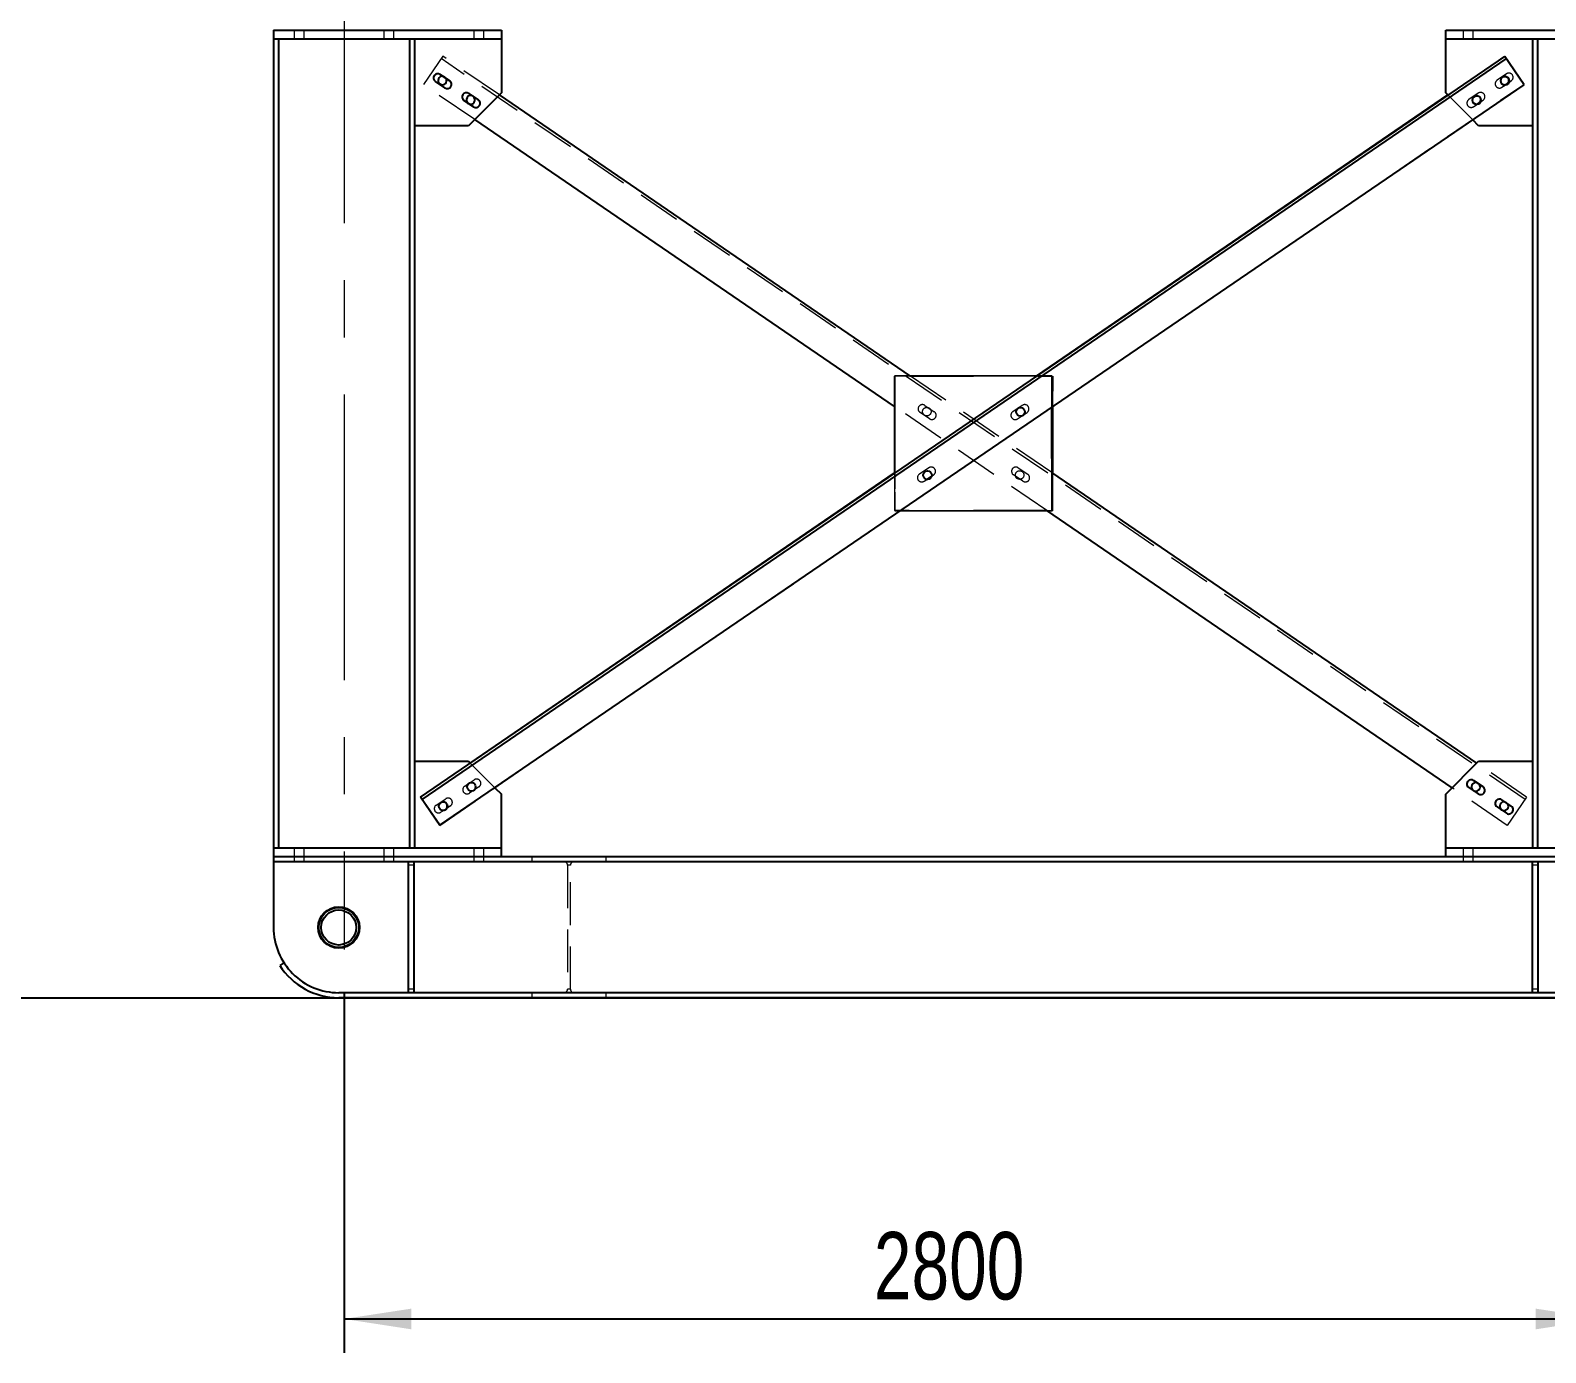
# Model space of a CAD drawing. Header units: millimetres. Extents: x 1293 to 41893, y 1011 to 26911.
# Drawn here: x 7257 to 9504, y 4182 to 6143 of the extents above; entities that cross this region are included whole.
import ezdxf

# ---------------------------------------------------------------- set-up
doc = ezdxf.new("R2010")
doc.units = ezdxf.units.MM
doc.header["$LTSCALE"] = 50
doc.linetypes.add('CENTERX2', pattern=[20.32, 12.7, -2.54, 2.54, -2.54])
doc.linetypes.add('HIDDEN', pattern=[1.905, 1.27, -0.635])
doc.layers.add('CAPA_1', color=7, linetype='Continuous')
doc.layers.add('STRUC', color=4, linetype='Continuous')
doc.styles.add('SLDTEXTSTYLE0', font='TXT', dxfattribs={"width": 0.75})
doc.dimstyles.new('SLDDIMSTYLE0', dxfattribs={"dimtxt": 100, "dimasz": 100, "dimexe": 0, "dimexo": 0.0625, "dimgap": 25, "dimtad": 2, "dimdec": 0, "dimlfac": 1.5, "dimrnd": 1e-09, "dimzin": 12, "dimdsep": 46, "dimtxsty": 'SLDTEXTSTYLE0', "dimsah": 1, "dimcen": 0.09, "dimadec": 0, "dimazin": 3, "dimtfac": 1, "dimtdec": 0, "dimtofl": 0, "dimtmove": 0, "dimatfit": 3, "dimfxl": 1, "dimfrac": 2, "dimtolj": 1, "dimtzin": 12, "dimarcsym": 0})
doc.dimstyles.new('SLDDIMSTYLE1', dxfattribs={"dimtxt": 100, "dimasz": 100, "dimexe": 0, "dimexo": 0.0625, "dimgap": 25, "dimtad": 2, "dimdec": 4, "dimlfac": 75, "dimzin": 12, "dimdsep": 46, "dimtxsty": 'SLDTEXTSTYLE0', "dimsah": 1, "dimcen": 0.09, "dimadec": 0, "dimazin": 3, "dimtfac": 1, "dimtdec": 0, "dimtofl": 0, "dimtmove": 0, "dimatfit": 3, "dimfxl": 1, "dimfrac": 2, "dimtolj": 1, "dimtzin": 12, "dimarcsym": 0})

# ---------------------------------------------------------------- blocks, each defined once
blk = doc.blocks.new('_D_2')
at = {"layer": 'CAPA_1', "transparency": 16777216}
for p, q in [((7561.5, 7085.5), (6315.1, 7085.5)), ((6365.1, 7085.5), (6365.1, 4708.5)), ((6386.4, 4708.5), (6315.1, 4708.5))]:
    blk.add_line(p, q, dxfattribs=at)
for points in [[(6365.1, 7085.5), (6349.7, 6985.5), (6380.5, 6985.5)], [(6365.1, 4708.5), (6380.5, 4808.5), (6349.7, 4808.5)]]:
    blk.add_solid(points, dxfattribs=at)
at = {"layer": 'CAPA_1', "transparency": 16777216, "insert": (6236.2, 5749.2), "char_height": 100, "attachment_point": 1, "rotation": 90, "style": 'SLDTEXTSTYLE0'}
blk.add_mtext('3566', dxfattribs=at)
blk = doc.blocks.new('_D_3')
at = {"layer": 'CAPA_1', "transparency": 16777216}
blk.add_arc((9899.3, 4708.5), 5214.3, 0, 13, dxfattribs=at)
for points in [[(14979.9, 5881.5), (14986.5, 5780.5), (15016.5, 5787.1)], [(15113.6, 4708.5), (15128, 4808.6), (15097.2, 4808.3)]]:
    blk.add_solid(points, dxfattribs=at)
at = {"layer": 'CAPA_1', "transparency": 16777216, "insert": (15196.8, 5413.3), "char_height": 100, "attachment_point": 1, "rotation": 276.5, "style": 'SLDTEXTSTYLE0'}
blk.add_mtext('13°', dxfattribs=at)
blk = doc.blocks.new('_D_4')
at = {"layer": 'CAPA_1', "transparency": 16777216}
for p, q in [((7567.2, 6351.8), (6595.1, 6351.8)), ((6645.1, 6351.8), (6645.1, 4708.5))]:
    blk.add_line(p, q, dxfattribs=at)
for points in [[(6645.1, 6351.8), (6629.7, 6251.8), (6660.5, 6251.8)], [(6645.1, 4708.5), (6660.5, 4808.5), (6629.7, 4808.5)]]:
    blk.add_solid(points, dxfattribs=at)
at = {"layer": 'CAPA_1', "transparency": 16777216, "insert": (6516.2, 5382.4), "char_height": 100, "attachment_point": 1, "rotation": 90, "style": 'SLDTEXTSTYLE0'}
blk.add_mtext('2465', dxfattribs=at)
blk = doc.blocks.new('_D_6')
at = {"layer": 'CAPA_1', "transparency": 16777216}
for p, q in [((7488.9, 7712.1), (5880.1, 7712.1)), ((5930.1, 7712.1), (5930.1, 4708.5)), ((6386.4, 4708.5), (5880.1, 4708.5))]:
    blk.add_line(p, q, dxfattribs=at)
for points in [[(5930.1, 7712.1), (5914.7, 7612.1), (5945.5, 7612.1)], [(5930.1, 4708.5), (5945.5, 4808.5), (5914.7, 4808.5)]]:
    blk.add_solid(points, dxfattribs=at)
at = {"layer": 'CAPA_1', "transparency": 16777216, "insert": (5801.2, 6062.5), "char_height": 100, "attachment_point": 1, "rotation": 90, "style": 'SLDTEXTSTYLE0'}
blk.add_mtext('4505', dxfattribs=at)
blk = doc.blocks.new('_D_7')
at = {"layer": 'CAPA_1', "transparency": 16777216}
for p, q in [((7722.2, 4716.7), (7722.2, 4182.2)), ((9588.9, 4716.7), (9588.9, 4182.2)), ((7722.2, 4232.2), (9588.9, 4232.2))]:
    blk.add_line(p, q, dxfattribs=at)
for points in [[(7722.2, 4232.2), (7822.2, 4216.8), (7822.2, 4247.5)], [(9588.9, 4232.2), (9488.9, 4247.5), (9488.9, 4216.8)]]:
    blk.add_solid(points, dxfattribs=at)
at = {"layer": 'CAPA_1', "transparency": 16777216, "insert": (8507.8, 4361.1), "char_height": 100, "attachment_point": 1, "style": 'SLDTEXTSTYLE0'}
blk.add_mtext('2800', dxfattribs=at)

msp = doc.modelspace()

# ---------------------------------------------------------------- linework, layer by layer
at = {"layer": 'CAPA_1', "linetype": 'CENTERX2', "lineweight": 18, "ltscale": 0.666667}
msp.add_line((7722.205483, 6280.1502403), (7722.205483, 4780.1502403), dxfattribs=at)
at = {"layer": 'CAPA_1'}
msp.add_line((6449.8953906, 4708.4929069), (16421.6646746, 4708.4929069), dxfattribs=at)
at = {"layer": 'STRUC', "linetype": 'Continuous', "lineweight": 25}
for p, q in [((7617.7268163, 6142.8502403), (7955.5401497, 6142.8502403)), ((7617.7268163, 6142.8502403), (7617.7268163, 4812.6102403)), ((7955.5401497, 6142.8502403), (7955.5401497, 6050.1502403)), ((9355.5388163, 6142.8502403), (9822.205483, 6142.8502403)), ((9355.5388163, 6050.1502403), (9355.5388163, 6142.8502403)), ((7617.7268163, 6130.1502403), (7955.5401497, 6130.1502403)), ((7625.177483, 6130.1502403), (7625.177483, 4930.1502403)), ((7819.233483, 6130.1502403), (7819.233483, 4930.1502403)), ((7826.6841497, 6130.1502403), (7826.6841497, 4930.1502403)), ((9355.5388163, 6130.1502403), (9822.205483, 6130.1502403)), ((9484.393483, 6130.1502403), (9484.393483, 4930.1502403)), ((9491.8441497, 6130.1502403), (9491.8441497, 4930.1502403)), ((7835.6234624, 5006.0253701), (9443.0512739, 6104.0631389)), ((7838.0113185, 5002.5297651), (9445.43913, 6100.5675339)), ((9471.7055472, 6062.1158789), (9443.0512739, 6104.0631389)), ((7871.8278942, 6057.5765893), (7857.7342252, 6066.9630835)), ((7864.7740958, 6077.5333352), (7878.8677648, 6068.146841)), ((7864.2777357, 4964.0781101), (9471.7055472, 6062.1158789)), ((7955.5401497, 6050.1502403), (7906.6841497, 6001.2942403)), ((7907.0551028, 6049.3738527), (7921.1487717, 6039.9873586)), ((8562.2941759, 5630.2271549), (7952.4790376, 6047.0891282)), ((8749.4772079, 5630.6975283), (9358.6016834, 6047.0873732)), ((9359.0246825, 6046.6643741), (9355.5388163, 6050.1502403)), ((9443.7556143, 6061.6668835), (9449.2625221, 6065.4340962)), ((7914.1089011, 6029.4171068), (7900.0152321, 6038.803601)), ((9401.8738031, 6033.0160153), (9407.2883686, 6036.7200577)), ((7906.6841497, 6001.2942403), (7826.6841497, 6001.2942403)), ((8538.2761912, 5585.1105828), (7915.9291305, 6010.5392211)), ((9404.393483, 6001.2955736), (9395.5768632, 6010.1121934)), ((9484.393483, 6001.2955736), (9404.393483, 6001.2955736)), ((8750.089158, 5630.6990661), (8538.1629699, 5630.1665154)), ((8538.1629699, 5630.1665154), (8538.5247972, 5486.178947)), ((8561.607071, 5630.6968512), (8655.407402, 5630.4611397)), ((8728.2107269, 5571.7582114), (8728.9666562, 5572.263217)), ((8771.9981462, 5430.7534899), (8771.6133505, 5583.8812309)), ((8772.8050718, 5584.6952986), (8772.5582992, 5486.4932397)), ((7909.3163067, 5056.3740833), (8538.5240091, 5486.4925698)), ((9401.7644142, 5056.3758381), (8771.8568725, 5486.9727262)), ((8586.3809584, 5477.0075132), (8593.6393957, 5481.8565799)), ((8546.6191165, 5430.1871334), (8771.9981462, 5430.7534899)), ((8764.9117879, 5430.1853339), (8655.407402, 5430.4605082)), ((9365.214507, 5019.8259309), (8764.1096479, 5430.7336668)), ((7826.6841497, 5059.0062403), (7906.6841497, 5059.0062403)), ((7906.6841497, 5059.0062403), (7909.3216276, 5056.3687624)), ((9355.5388163, 5010.1502403), (9404.393483, 5059.0049069)), ((9404.393483, 5059.0049069), (9484.393483, 5059.0049069)), ((7907.4181129, 5026.4272562), (7907.5570378, 5026.5197813)), ((7945.8738082, 5019.8165817), (7955.5401497, 5010.1502403)), ((9389.7515707, 5020.1897998), (9403.727562, 5010.6289711)), ((9410.8981835, 5021.1109646), (9396.9221922, 5030.6717933)), ((7864.2777357, 4964.0781101), (7835.6234624, 5006.0253701)), ((7874.4853108, 4989.2348907), (7870.0134033, 4986.2565652)), ((7955.5401497, 4917.4502403), (7955.5401497, 5010.1502403)), ((9355.5388163, 4917.4502403), (9355.5388163, 5010.1502403)), ((9431.6795446, 4991.5073137), (9445.6555358, 4981.946485)), ((9452.8261574, 4992.4284785), (9438.8501661, 5001.9893072)), ((7955.5401497, 4930.1502403), (7617.7268163, 4930.1502403)), ((9822.205483, 4930.1502403), (9355.5388163, 4930.1502403)), ((13086.5101497, 4917.4502403), (7617.7268163, 4917.4502403)), ((13086.5101497, 4909.9995736), (7617.7268163, 4909.9995736)), ((7817.7268163, 4715.9435736), (7817.7268163, 4909.9995736)), ((7826.193483, 4715.9435736), (7826.193483, 4909.9995736)), ((9484.393483, 4715.9435736), (9484.393483, 4909.9995736)), ((9492.8601497, 4715.9435736), (9492.8601497, 4909.9995736)), ((7633.0512878, 4760.3810174), (7626.8717178, 4756.4325124)), ((13109.8602176, 4715.9435736), (7714.393483, 4715.9435736)), ((13067.4601497, 4708.4929069), (7714.393483, 4708.4929069))]:
    msp.add_line(p, q, dxfattribs=at)
at = {"layer": 'STRUC', "linetype": 'HIDDEN', "lineweight": 18}
for p, q in [((7648.130483, 6142.8502403), (7648.130483, 6130.1502403)), ((7662.9471497, 6130.1502403), (7662.9471497, 6142.8502403)), ((7781.4638163, 6142.8502403), (7781.4638163, 6130.1502403)), ((7796.280483, 6130.1502403), (7796.280483, 6142.8502403)), ((7914.7971497, 6142.8502403), (7914.7971497, 6130.1502403)), ((7929.6138163, 6130.1502403), (7929.6138163, 6142.8502403)), ((9381.4638163, 6142.8502403), (9381.4638163, 6130.1502403)), ((9396.280483, 6130.1502403), (9396.280483, 6142.8502403)), ((7837.9284297, 5002.446313), (9444.9930775, 6101.0155319)), ((7868.4782393, 6104.5110195), (7839.8100974, 6062.5732366)), ((9473.1538751, 5002.446985), (7866.0892275, 6101.0162043)), ((7952.4790376, 6047.0891282), (7868.4782393, 6104.5110195)), ((9358.6016834, 6047.0873732), (9442.6040657, 6104.5103471)), ((9471.2722076, 6062.5725642), (9442.6040657, 6104.5103471)), ((9445.6555688, 6078.3539544), (9431.6795716, 6068.7931344)), ((9449.2625221, 6065.4340962), (9452.8261838, 6067.8719564)), ((7915.9291305, 6010.5392211), (7839.8100974, 6062.5732366)), ((7864.2075598, 4964.0033453), (9471.2722076, 6062.5725642)), ((9395.5768632, 6010.1121934), (9359.0246825, 6046.6643741)), ((9403.727577, 6049.6714945), (9389.7515797, 6040.1106746)), ((9438.8501865, 6058.3111365), (9443.7556143, 6061.6668835)), ((9396.9221947, 6029.6286766), (9401.8738031, 6033.0160153)), ((9407.2883686, 6036.7200577), (9410.898192, 6039.1894966)), ((8538.5240091, 5486.4925698), (8749.4772079, 5630.6975283)), ((8539.0841587, 5430.7528177), (8539.5867384, 5630.7521862)), ((8539.5867384, 5630.7521862), (8561.607071, 5630.6968512)), ((8771.8568725, 5486.9727262), (8562.2941759, 5630.2271549)), ((8655.407402, 5630.4611397), (8772.9193351, 5630.1658432)), ((8771.4955665, 5630.7528584), (8750.089158, 5630.6990661)), ((8771.6133505, 5583.8812309), (8771.4955665, 5630.7528584)), ((8772.9193351, 5630.1658432), (8772.8050718, 5584.6952986)), ((8764.1096479, 5430.7336668), (8538.2761912, 5585.1105828)), ((8590.2650352, 5566.8182712), (8576.184707, 5576.2247656)), ((8583.2395778, 5586.7850118), (8597.319906, 5577.3785174)), ((8727.8427271, 5586.7856839), (8713.7623989, 5577.3791895)), ((8728.9666562, 5572.263217), (8734.8975979, 5576.2254378)), ((8720.8172697, 5566.8189434), (8728.2107269, 5571.7582114)), ((8538.5247972, 5486.178947), (8538.6655496, 5430.1671469)), ((8589.2568201, 5494.2020777), (8575.1764919, 5484.7955833)), ((8593.6393957, 5481.8565799), (8596.3116908, 5483.6418316)), ((8728.8509422, 5474.234665), (8714.7706141, 5483.6411594)), ((8721.8254848, 5494.2014055), (8735.905813, 5484.7949111)), ((8772.5582992, 5486.4932397), (8772.4167553, 5430.1664746)), ((8582.2313627, 5474.2353372), (8586.3809584, 5477.0075132)), ((8538.6655496, 5430.1671469), (8546.6191165, 5430.1871334)), ((8655.407402, 5430.4605082), (8539.0841587, 5430.7528177)), ((8772.4167553, 5430.1664746), (8764.9117879, 5430.1853339)), ((7835.5394179, 5005.9411282), (7909.3163067, 5056.3740833)), ((7909.3216276, 5056.3687624), (7945.8738082, 5019.8165817)), ((9475.5428869, 5005.9418003), (9401.7644142, 5056.3758381)), ((7901.1249699, 5022.2359736), (7907.4181129, 5026.4272562)), ((7907.5570378, 5026.5197813), (7915.2186388, 5031.6224677)), ((7922.2585095, 5021.052216), (7908.1648405, 5011.6657218)), ((9446.874745, 4964.0040173), (9365.214507, 5019.8259309)), ((7864.2075598, 4964.0033453), (7835.5394179, 5005.9411282)), ((7858.8439629, 4994.0764911), (7872.9376319, 5003.4629853)), ((7879.9775025, 4992.8927335), (7874.4853108, 4989.2348907)), ((9475.5428869, 5005.9418003), (9446.874745, 4964.0040173)), ((7870.0134033, 4986.2565652), (7865.8838335, 4983.5062394)), ((7648.130483, 4930.1502403), (7648.130483, 4917.4502403)), ((7662.9471497, 4917.4502403), (7662.9471497, 4930.1502403)), ((7781.4638163, 4930.1502403), (7781.4638163, 4917.4502403)), ((7796.280483, 4917.4502403), (7796.280483, 4930.1502403)), ((7914.7971497, 4930.1502403), (7914.7971497, 4917.4502403)), ((7929.6138163, 4917.4502403), (7929.6138163, 4930.1502403)), ((9381.4638163, 4930.1502403), (9381.4638163, 4917.4502403)), ((9396.280483, 4917.4502403), (9396.280483, 4930.1502403)), ((7648.1318163, 4917.4502403), (7648.1318163, 4909.9995736)), ((7662.948483, 4909.9995736), (7662.948483, 4917.4502403)), ((7781.4651497, 4917.4502403), (7781.4651497, 4909.9995736)), ((7796.2818163, 4909.9995736), (7796.2818163, 4917.4502403)), ((7826.193483, 4904.9195736), (7817.7268163, 4904.9195736)), ((7914.798483, 4917.4502403), (7914.798483, 4909.9995736)), ((7929.6151497, 4909.9995736), (7929.6151497, 4917.4502403)), ((8000.5241497, 4917.4502403), (8000.5241497, 4909.9995736)), ((8057.9281497, 4904.9195736), (8053.525483, 4904.9195736)), ((8053.525483, 4904.9195736), (8053.525483, 4721.0235736)), ((8057.9281497, 4721.0235736), (8057.9281497, 4904.9195736)), ((8110.929483, 4909.9995736), (8110.929483, 4917.4502403)), ((9381.5471497, 4917.4502403), (9381.5471497, 4909.9995736)), ((9396.3638163, 4909.9995736), (9396.3638163, 4917.4502403)), ((9492.8601497, 4904.9195736), (9484.393483, 4904.9195736)), ((7826.193483, 4721.0235736), (7817.7268163, 4721.0235736)), ((8057.9281497, 4721.0235736), (8053.525483, 4721.0235736)), ((9492.8601497, 4721.0235736), (9484.393483, 4721.0235736)), ((8000.5241497, 4715.9435736), (8000.5241497, 4708.4929069)), ((8110.929483, 4708.4929069), (8110.929483, 4715.9435736))]:
    msp.add_line(p, q, dxfattribs=at)
at = {"layer": 'STRUC', "linetype": 'HIDDEN', "lineweight": 18, "flags": 128}
for points in [[(7913.6997202, 6044.9484854), (7913.5804731, 6045.0320231), (7913.3297475, 6045.1948901)], [(9446.6066504, 6063.215047), (9445.5150871, 6062.6166652), (9444.7486476, 6062.3462063)], [(9448.0933778, 6064.6342979), (9447.560501, 6064.0148844), (9446.6066504, 6063.215047)], [(9404.6688674, 6034.546905), (9403.5773042, 6033.9485232), (9402.8637958, 6033.693258)], [(9406.1222508, 6035.9223298), (9405.6227181, 6035.3467425), (9404.6688674, 6034.546905)]]:
    msp.add_lwpolyline(points, dxfattribs=at)
at = {"layer": 'STRUC', "linetype": 'Continuous', "lineweight": 25}
for centre, radius in [((9443.4584196, 6068.009925), 6.35), ((9401.5111596, 6039.3556517), 6.35), ((8725.0703052, 5577.277292), 6.35), ((8587.448061, 5483.2672091), 6.35), ((7911.0072066, 5021.1888494), 6.35), ((7869.0599466, 4992.5345761), 6.35), ((7714.393483, 4812.6102403), 30.6666667), ((7714.393483, 4812.6102403), 29.6333333), ((7714.393483, 4812.6102403), 25.9926667)]:
    msp.add_circle(centre, radius, dxfattribs=at)
at = {"layer": 'STRUC', "linetype": 'HIDDEN', "lineweight": 18}
for centre in [(8586.2849824, 5577.4877946), (8723.8761337, 5483.4322107)]:
    msp.add_circle(centre, 6.35, dxfattribs=at)
at = {"layer": 'STRUC', "linetype": 'Continuous', "lineweight": 25}
for centre, radius, start, end in [((7861.2541605, 6072.2482093), 6.35, 56.3360733066, 236.3360733066), ((7868.0591724, 6068.4579422), 6.35, 81.8134808109, 30.8586871047), ((7875.3478295, 6062.8617152), 6.35, 236.3360733066, 56.3360733066), ((9443.0231326, 6068.4572698), 6.35, 322.983655431, 41.2569665909), ((7903.5351675, 6044.0887269), 6.35, 56.3360733066, 236.3360733066), ((7909.9969553, 6039.7898002), 6.35, 58.3419105176, 54.330246957), ((9401.0853497, 6039.7891279), 6.35, 322.4867720927, 41.6648430342), ((9443.0231326, 6068.4572698), 6.35, 227.1789485941, 285.7675142769), ((7917.6288364, 6034.7022327), 6.35, 236.3360733066, 56.3360733066), ((9401.0853497, 6039.7891279), 6.35, 227.3135457038, 286.2643976152), ((9393.3368815, 5025.4307965), 6.35, 55.6243792276, 235.6243792277), ((9400.1641608, 5021.130205), 6.35, 73.4627769036, 37.785976031), ((9407.3128728, 5015.8699678), 6.35, 235.6243792277, 55.6243792277), ((7868.9803611, 4992.461391), 6.35, 329.0480557303, 132.1131873357), ((9435.2648553, 4996.7483104), 6.35, 55.6243792276, 235.6243792277), ((9442.1019437, 4992.4620631), 6.35, 73.9677147468, 37.2810283261), ((9449.2408466, 4987.1874817), 6.35, 235.6243792276, 55.6243792277), ((7714.393483, 4812.6102403), 96.6666667, 180, 270.0000011239), ((7714.393483, 4812.3555177), 103.8626108, 212.5769960763, 270)]:
    msp.add_arc(centre, radius, start, end, dxfattribs=at)
at = {"layer": 'STRUC', "linetype": 'HIDDEN', "lineweight": 18}
for centre, radius, start, end in [((7868.0591724, 6068.4579422), 6.35, 30.8586658024, 81.8134808109), ((9435.264879, 6063.5521354), 6.35, 124.3755848539, 304.3755848539), ((9443.0231326, 6068.4572698), 6.35, 41.2569665909, 227.1789485941), ((9449.2408763, 6073.1129554), 6.35, 304.3755848539, 124.3755848539), ((9401.0853497, 6039.7891279), 6.35, 41.6648430342, 227.3135457038), ((9407.3128845, 6044.4304956), 6.35, 304.3755848539, 124.3755848539), ((9393.3368872, 6034.8696756), 6.35, 124.3755848539, 304.3755848539), ((8579.7121424, 5581.5048887), 6.35, 56.2547267075, 236.2547267074), ((8593.7924706, 5572.0983943), 6.35, 236.2547267074, 56.2547267075), ((8717.2898343, 5572.0990665), 6.35, 123.7452732817, 303.7452732817), ((8731.3701625, 5581.5055609), 6.35, 303.7452732817, 123.7452732816), ((8578.7039273, 5479.5154602), 6.35, 123.7452732817, 303.7452732816), ((8592.7842554, 5488.9219546), 6.35, 303.7452732816, 123.7452732817), ((8718.2980495, 5488.9212824), 6.35, 56.2547267075, 236.2547267074), ((8732.3783776, 5479.514788), 6.35, 236.2547267075, 56.2547267075), ((7904.6449052, 5016.9508477), 6.35, 123.6639266934, 303.6639266934), ((7918.7385741, 5026.3373419), 6.35, 303.6639266934, 123.6639266934), ((9400.1641608, 5021.130205), 6.35, 37.7859815517, 73.4627769036), ((7862.3638982, 4988.7913652), 6.35, 123.6639266934, 303.6639266934), ((7868.9803611, 4992.461391), 6.35, 132.1131873357, 329.0480574618), ((7876.4575672, 4998.1778594), 6.35, 303.6639266934, 123.6639266934), ((9442.1019437, 4992.4620631), 6.35, 37.2810437085, 73.9677147468), ((8048.445483, 4904.9195736), 5.08, 0, 90), ((8063.0081497, 4904.9195736), 5.08, 90, 180), ((8048.445483, 4721.0235736), 5.08, 270, 360), ((8063.0081497, 4721.0235736), 5.08, 180, 270)]:
    msp.add_arc(centre, radius, start, end, dxfattribs=at)

# ---------------------------------------------------------------- dimensions: what is measured, and where the dimension line sits
at = {"layer": 'CAPA_1'}
for base, p1, picture, middle in [((5930.1246702, 4708.4929069), (7552.3948761, 7712.0922405), '_D_6', (5930.1246702, 6210.2925737)), ((6365.1206223, 4708.4929069), (7625.0421497, 7085.5262403), '_D_2', (6365.1206223, 5897.0095736)), ((6645.1228959, 4708.4929069), (7630.743483, 6351.8262403), '_D_4', (6645.1228959, 5530.1595736))]:
    dim = msp.add_linear_dim(base=base, p1=p1, p2=(6449.8953906, 4708.4929069), angle=90, dimstyle='SLDDIMSTYLE0', dxfattribs=at)
    dim.commit()
    dim.dimension.update_dxf_attribs({"geometry": picture, "text_midpoint": middle, "dimtype": 160})
dim = msp.add_angular_dim_2l(base=(15080.062669, 5298.7701303), line1=((16421.6646746, 4708.4929069), (6449.8953906, 4708.4929069)), line2=((16705.6180701, 6279.8631045), (11026.6060803, 4968.759879)), dimstyle='SLDDIMSTYLE1', dxfattribs=at)
dim.commit()
dim.dimension.update_dxf_attribs({"geometry": '_D_3', "text_midpoint": (15080.062669, 5298.7701303), "dimtype": 162})
dim = msp.add_linear_dim(base=(9588.8721497, 4232.1614495), p1=(7722.205483, 4780.1502403), p2=(9588.8721497, 4780.1502403), dimstyle='SLDDIMSTYLE0', dxfattribs=at)
dim.commit()
dim.dimension.update_dxf_attribs({"geometry": '_D_7', "text_midpoint": (8655.5388163, 4232.1614495), "dimtype": 160})

doc.saveas('drawing.dxf')
